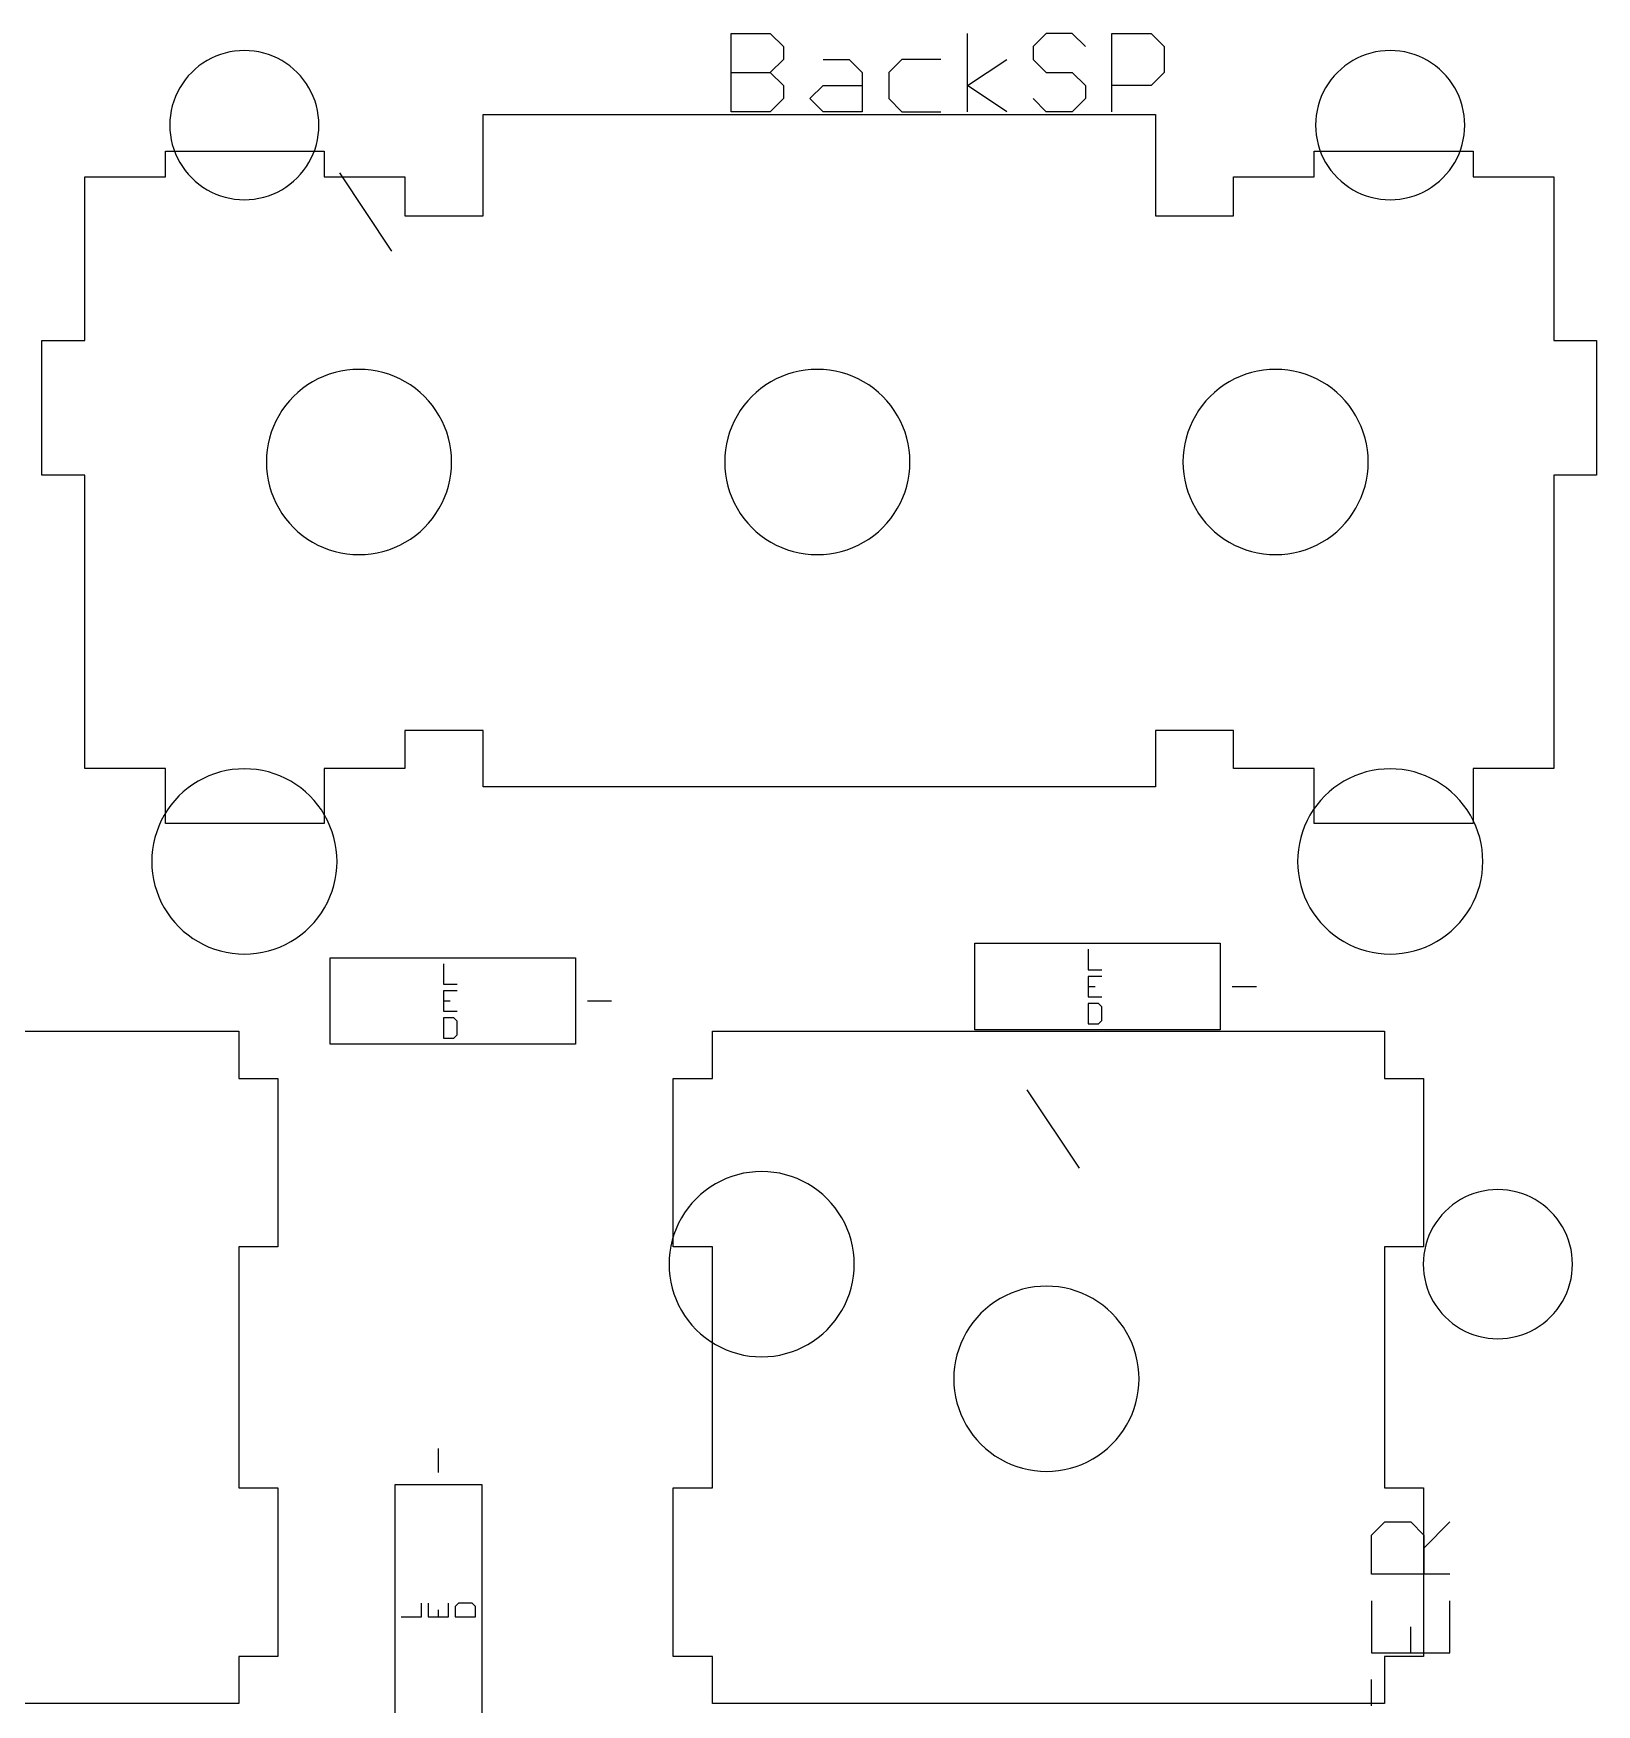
# Model space of a CAD drawing. Extents: x -174 to 183, y -92 to 46.
# Drawn here: x 80.87 to 113.36, y -24.7 to 10.02 of the extents above; entities that cross this region are included whole.
import ezdxf

# ---------------------------------------------------------------- set-up
doc = ezdxf.new("R2010")
doc.units = 0
doc.layers.get('0').update_dxf_attribs({"linetype": 'CONTINUOUS'})

msp = doc.modelspace()

# ---------------------------------------------------------------- linework, layer by layer
for p, q in [((95.373, 10.024), (96.186, 10.024)), ((95.373, 9.211), (95.373, 10.024)), ((96.186, 10.024), (96.458, 9.753)), ((96.458, 9.753), (96.458, 9.482)), ((100.284, 8.94), (100.284, 10.024)), ((101.92, 10.024), (101.649, 9.753)), ((101.649, 9.753), (101.649, 9.482)), ((102.462, 10.024), (101.92, 10.024)), ((102.733, 9.753), (102.462, 10.024)), ((103.286, 10.024), (104.099, 10.024)), ((103.286, 8.94), (103.286, 10.024)), ((104.099, 10.024), (104.371, 9.753)), ((104.371, 9.753), (104.371, 9.211)), ((84.395, 9.407), (84.312, 9.348)), ((84.481, 9.461), (84.395, 9.407)), ((84.57, 9.509), (84.481, 9.461)), ((84.663, 9.551), (84.57, 9.509)), ((84.757, 9.586), (84.663, 9.551)), ((84.854, 9.616), (84.757, 9.586)), ((84.953, 9.639), (84.854, 9.616)), ((85.053, 9.655), (84.953, 9.639)), ((85.154, 9.665), (85.053, 9.655)), ((85.256, 9.669), (85.154, 9.665)), ((85.357, 9.665), (85.256, 9.669)), ((85.458, 9.655), (85.357, 9.665)), ((85.558, 9.639), (85.458, 9.655)), ((85.657, 9.616), (85.558, 9.639)), ((85.754, 9.586), (85.657, 9.616)), ((85.849, 9.551), (85.754, 9.586)), ((85.941, 9.509), (85.849, 9.551)), ((86.031, 9.461), (85.941, 9.509)), ((86.117, 9.407), (86.031, 9.461)), ((86.199, 9.348), (86.117, 9.407)), ((96.458, 9.482), (96.186, 9.211)), ((97.281, 9.482), (97.824, 9.482)), ((97.824, 9.482), (98.095, 9.211)), ((98.918, 9.482), (98.647, 9.211)), ((99.732, 9.482), (98.918, 9.482)), ((100.284, 8.94), (101.098, 9.482)), ((101.649, 9.482), (101.92, 9.211)), ((108.207, 9.407), (108.125, 9.348)), ((108.293, 9.461), (108.207, 9.407)), ((108.383, 9.509), (108.293, 9.461)), ((108.475, 9.551), (108.383, 9.509)), ((108.57, 9.586), (108.475, 9.551)), ((108.667, 9.616), (108.57, 9.586)), ((108.766, 9.639), (108.667, 9.616)), ((108.866, 9.655), (108.766, 9.639)), ((108.967, 9.665), (108.866, 9.655)), ((109.068, 9.669), (108.967, 9.665)), ((109.17, 9.665), (109.068, 9.669)), ((109.27, 9.655), (109.17, 9.665)), ((109.371, 9.639), (109.27, 9.655)), ((109.469, 9.616), (109.371, 9.639)), ((109.566, 9.586), (109.469, 9.616)), ((109.661, 9.551), (109.566, 9.586)), ((109.754, 9.509), (109.661, 9.551)), ((109.843, 9.461), (109.754, 9.509)), ((109.929, 9.407), (109.843, 9.461)), ((110.012, 9.348), (109.929, 9.407)), ((84.026, 9.062), (83.967, 8.98)), ((84.09, 9.141), (84.026, 9.062)), ((84.16, 9.215), (84.09, 9.141)), ((84.234, 9.284), (84.16, 9.215)), ((84.312, 9.348), (84.234, 9.284)), ((86.278, 9.284), (86.199, 9.348)), ((86.352, 9.215), (86.278, 9.284)), ((86.421, 9.141), (86.352, 9.215)), ((86.485, 9.062), (86.421, 9.141)), ((86.544, 8.98), (86.485, 9.062)), ((95.373, 8.397), (95.373, 9.211)), ((95.373, 9.211), (96.186, 9.211)), ((96.186, 9.211), (96.458, 8.94)), ((98.095, 9.211), (98.095, 8.94)), ((98.647, 9.211), (98.647, 8.669)), ((101.92, 9.211), (102.462, 9.211)), ((102.462, 9.211), (102.733, 8.94)), ((104.371, 9.211), (104.099, 8.94)), ((107.838, 9.062), (107.779, 8.98)), ((107.903, 9.141), (107.838, 9.062)), ((107.972, 9.215), (107.903, 9.141)), ((108.046, 9.284), (107.972, 9.215)), ((108.125, 9.348), (108.046, 9.284)), ((110.09, 9.284), (110.012, 9.348)), ((110.164, 9.215), (110.09, 9.284)), ((110.234, 9.141), (110.164, 9.215)), ((110.298, 9.062), (110.234, 9.141)), ((110.357, 8.98), (110.298, 9.062)), ((83.824, 8.712), (83.788, 8.617)), ((83.866, 8.804), (83.824, 8.712)), ((83.913, 8.894), (83.866, 8.804)), ((83.967, 8.98), (83.913, 8.894)), ((86.598, 8.894), (86.544, 8.98)), ((86.646, 8.804), (86.598, 8.894)), ((86.688, 8.712), (86.646, 8.804)), ((86.723, 8.617), (86.688, 8.712)), ((96.458, 8.94), (96.458, 8.669)), ((97.01, 8.669), (97.281, 8.94)), ((97.281, 8.94), (98.095, 8.94)), ((98.095, 8.94), (98.095, 8.397)), ((100.284, 8.397), (100.284, 8.94)), ((101.098, 8.397), (100.284, 8.94)), ((102.733, 8.94), (102.733, 8.669)), ((103.286, 8.397), (103.286, 8.94)), ((104.099, 8.94), (103.286, 8.94)), ((107.636, 8.712), (107.6, 8.617)), ((107.678, 8.804), (107.636, 8.712)), ((107.726, 8.894), (107.678, 8.804)), ((107.779, 8.98), (107.726, 8.894)), ((110.411, 8.894), (110.357, 8.98)), ((110.458, 8.804), (110.411, 8.894)), ((110.5, 8.712), (110.458, 8.804)), ((110.536, 8.617), (110.5, 8.712)), ((83.735, 8.421), (83.719, 8.321)), ((83.758, 8.52), (83.735, 8.421)), ((83.788, 8.617), (83.758, 8.52)), ((86.753, 8.52), (86.723, 8.617)), ((86.776, 8.421), (86.753, 8.52)), ((86.792, 8.321), (86.776, 8.421)), ((90.218, 8.341), (104.188, 8.341)), ((90.218, 6.233), (90.218, 8.341)), ((96.186, 8.397), (95.373, 8.397)), ((96.458, 8.669), (96.186, 8.397)), ((97.281, 8.397), (97.01, 8.669)), ((98.095, 8.397), (97.281, 8.397)), ((98.647, 8.669), (98.918, 8.397)), ((98.918, 8.397), (99.732, 8.397)), ((101.92, 8.397), (101.649, 8.669)), ((102.462, 8.397), (101.92, 8.397)), ((102.733, 8.669), (102.462, 8.397)), ((104.188, 8.341), (104.188, 6.233)), ((107.548, 8.421), (107.531, 8.321)), ((107.571, 8.52), (107.548, 8.421)), ((107.6, 8.617), (107.571, 8.52)), ((110.565, 8.52), (110.536, 8.617)), ((110.588, 8.421), (110.565, 8.52)), ((110.605, 8.321), (110.588, 8.421)), ((83.709, 8.22), (83.706, 8.119)), ((83.706, 8.119), (83.709, 8.017)), ((83.719, 8.321), (83.709, 8.22)), ((83.709, 8.017), (83.719, 7.916)), ((86.802, 8.22), (86.792, 8.321)), ((86.792, 7.916), (86.802, 8.017)), ((86.806, 8.119), (86.802, 8.22)), ((86.802, 8.017), (86.806, 8.119)), ((107.521, 8.22), (107.518, 8.119)), ((107.518, 8.119), (107.521, 8.017)), ((107.531, 8.321), (107.521, 8.22)), ((107.521, 8.017), (107.531, 7.916)), ((110.615, 8.22), (110.605, 8.321)), ((110.605, 7.916), (110.615, 8.017)), ((110.618, 8.119), (110.615, 8.22)), ((110.615, 8.017), (110.618, 8.119)), ((83.719, 7.916), (83.735, 7.816)), ((83.735, 7.816), (83.758, 7.717)), ((83.758, 7.717), (83.788, 7.62)), ((86.723, 7.62), (86.753, 7.717)), ((86.753, 7.717), (86.776, 7.816)), ((86.776, 7.816), (86.792, 7.916)), ((107.531, 7.916), (107.548, 7.816)), ((107.548, 7.816), (107.571, 7.717)), ((107.571, 7.717), (107.6, 7.62)), ((110.536, 7.62), (110.565, 7.717)), ((110.565, 7.717), (110.588, 7.816)), ((110.588, 7.816), (110.605, 7.916)), ((83.614, 7.046), (83.614, 7.579)), ((83.614, 7.579), (86.916, 7.579)), ((83.788, 7.62), (83.824, 7.525)), ((83.824, 7.525), (83.866, 7.433)), ((83.866, 7.433), (83.913, 7.344)), ((83.913, 7.344), (83.967, 7.257)), ((86.544, 7.257), (86.598, 7.344)), ((86.598, 7.344), (86.646, 7.433)), ((86.646, 7.433), (86.688, 7.525)), ((86.688, 7.525), (86.723, 7.62)), ((86.916, 7.579), (86.916, 7.046)), ((107.49, 7.046), (107.49, 7.579)), ((107.49, 7.579), (110.792, 7.579)), ((107.6, 7.62), (107.636, 7.525)), ((107.636, 7.525), (107.678, 7.433)), ((107.678, 7.433), (107.726, 7.344)), ((107.726, 7.344), (107.779, 7.257)), ((110.357, 7.257), (110.411, 7.344)), ((110.411, 7.344), (110.458, 7.433)), ((110.458, 7.433), (110.5, 7.525)), ((110.5, 7.525), (110.536, 7.62)), ((110.792, 7.579), (110.792, 7.046)), ((81.938, 7.046), (83.614, 7.046)), ((81.938, 3.642), (81.938, 7.046)), ((83.967, 7.257), (84.026, 7.175)), ((84.026, 7.175), (84.09, 7.097)), ((84.09, 7.097), (84.16, 7.023)), ((84.16, 7.023), (84.234, 6.953)), ((84.234, 6.953), (84.312, 6.889)), ((86.199, 6.889), (86.278, 6.953)), ((86.278, 6.953), (86.352, 7.023)), ((86.352, 7.023), (86.421, 7.097)), ((86.421, 7.097), (86.485, 7.175)), ((86.485, 7.175), (86.544, 7.257)), ((86.916, 7.046), (88.593, 7.046)), ((88.321, 5.497), (87.236, 7.124)), ((88.593, 7.046), (88.593, 6.233)), ((105.814, 6.233), (105.814, 7.046)), ((105.814, 7.046), (107.49, 7.046)), ((107.779, 7.257), (107.838, 7.175)), ((107.838, 7.175), (107.903, 7.097)), ((107.903, 7.097), (107.972, 7.023)), ((107.972, 7.023), (108.046, 6.953)), ((108.046, 6.953), (108.125, 6.889)), ((110.012, 6.889), (110.09, 6.953)), ((110.09, 6.953), (110.164, 7.023)), ((110.164, 7.023), (110.234, 7.097)), ((110.234, 7.097), (110.298, 7.175)), ((110.298, 7.175), (110.357, 7.257)), ((110.792, 7.046), (112.469, 7.046)), ((112.469, 7.046), (112.469, 3.642)), ((84.312, 6.889), (84.395, 6.83)), ((84.395, 6.83), (84.481, 6.776)), ((84.481, 6.776), (84.57, 6.728)), ((84.57, 6.728), (84.663, 6.687)), ((84.663, 6.687), (84.757, 6.651)), ((84.757, 6.651), (84.854, 6.621)), ((84.854, 6.621), (84.953, 6.598)), ((84.953, 6.598), (85.053, 6.582)), ((85.458, 6.582), (85.558, 6.598)), ((85.558, 6.598), (85.657, 6.621)), ((85.657, 6.621), (85.754, 6.651)), ((85.754, 6.651), (85.849, 6.687)), ((85.849, 6.687), (85.941, 6.728)), ((85.941, 6.728), (86.031, 6.776)), ((86.031, 6.776), (86.117, 6.83)), ((86.117, 6.83), (86.199, 6.889)), ((108.125, 6.889), (108.207, 6.83)), ((108.207, 6.83), (108.293, 6.776)), ((108.293, 6.776), (108.383, 6.728)), ((108.383, 6.728), (108.475, 6.687)), ((108.475, 6.687), (108.57, 6.651)), ((108.57, 6.651), (108.667, 6.621)), ((108.667, 6.621), (108.766, 6.598)), ((108.766, 6.598), (108.866, 6.582)), ((109.27, 6.582), (109.371, 6.598)), ((109.371, 6.598), (109.469, 6.621)), ((109.469, 6.621), (109.566, 6.651)), ((109.566, 6.651), (109.661, 6.687)), ((109.661, 6.687), (109.754, 6.728)), ((109.754, 6.728), (109.843, 6.776)), ((109.843, 6.776), (109.929, 6.83)), ((109.929, 6.83), (110.012, 6.889)), ((85.053, 6.582), (85.154, 6.572)), ((85.154, 6.572), (85.256, 6.569)), ((85.256, 6.569), (85.357, 6.572)), ((85.357, 6.572), (85.458, 6.582)), ((108.866, 6.582), (108.967, 6.572)), ((108.967, 6.572), (109.068, 6.569)), ((109.068, 6.569), (109.17, 6.572)), ((109.17, 6.572), (109.27, 6.582)), ((88.593, 6.233), (90.218, 6.233)), ((104.188, 6.233), (105.814, 6.233)), ((81.049, 0.848), (81.049, 3.642)), ((81.049, 3.642), (81.938, 3.642)), ((112.469, 3.642), (113.358, 3.642)), ((113.358, 3.642), (113.358, 0.848)), ((86.674, 2.786), (86.567, 2.719)), ((86.785, 2.845), (86.674, 2.786)), ((86.9, 2.897), (86.785, 2.845)), ((87.018, 2.941), (86.9, 2.897)), ((87.139, 2.978), (87.018, 2.941)), ((87.261, 3.007), (87.139, 2.978)), ((87.386, 3.027), (87.261, 3.007)), ((87.511, 3.039), (87.386, 3.027)), ((87.637, 3.044), (87.511, 3.039)), ((87.763, 3.039), (87.637, 3.044)), ((87.888, 3.027), (87.763, 3.039)), ((88.012, 3.007), (87.888, 3.027)), ((88.135, 2.978), (88.012, 3.007)), ((88.256, 2.941), (88.135, 2.978)), ((88.374, 2.897), (88.256, 2.941)), ((88.488, 2.845), (88.374, 2.897)), ((88.599, 2.786), (88.488, 2.845)), ((88.706, 2.719), (88.599, 2.786)), ((96.199, 2.786), (96.092, 2.719)), ((96.31, 2.845), (96.199, 2.786)), ((96.425, 2.897), (96.31, 2.845)), ((96.543, 2.941), (96.425, 2.897)), ((96.664, 2.978), (96.543, 2.941)), ((96.786, 3.007), (96.664, 2.978)), ((96.911, 3.027), (96.786, 3.007)), ((97.036, 3.039), (96.911, 3.027)), ((97.162, 3.044), (97.036, 3.039)), ((97.288, 3.039), (97.162, 3.044)), ((97.413, 3.027), (97.288, 3.039)), ((97.537, 3.007), (97.413, 3.027)), ((97.66, 2.978), (97.537, 3.007)), ((97.781, 2.941), (97.66, 2.978)), ((97.899, 2.897), (97.781, 2.941)), ((98.013, 2.845), (97.899, 2.897)), ((98.124, 2.786), (98.013, 2.845)), ((98.231, 2.719), (98.124, 2.786)), ((105.724, 2.786), (105.617, 2.719)), ((105.835, 2.845), (105.724, 2.786)), ((105.95, 2.897), (105.835, 2.845)), ((106.068, 2.941), (105.95, 2.897)), ((106.189, 2.978), (106.068, 2.941)), ((106.311, 3.007), (106.189, 2.978)), ((106.436, 3.027), (106.311, 3.007)), ((106.561, 3.039), (106.436, 3.027)), ((106.687, 3.044), (106.561, 3.039)), ((106.813, 3.039), (106.687, 3.044)), ((106.938, 3.027), (106.813, 3.039)), ((107.062, 3.007), (106.938, 3.027)), ((107.185, 2.978), (107.062, 3.007)), ((107.306, 2.941), (107.185, 2.978)), ((107.424, 2.897), (107.306, 2.941)), ((107.538, 2.845), (107.424, 2.897)), ((107.649, 2.786), (107.538, 2.845)), ((107.756, 2.719), (107.649, 2.786)), ((86.276, 2.48), (86.19, 2.388)), ((86.368, 2.566), (86.276, 2.48)), ((86.465, 2.646), (86.368, 2.566)), ((86.567, 2.719), (86.465, 2.646)), ((88.809, 2.646), (88.706, 2.719)), ((88.906, 2.566), (88.809, 2.646)), ((88.998, 2.48), (88.906, 2.566)), ((89.084, 2.388), (88.998, 2.48)), ((95.801, 2.48), (95.715, 2.388)), ((95.893, 2.566), (95.801, 2.48)), ((95.99, 2.646), (95.893, 2.566)), ((96.092, 2.719), (95.99, 2.646)), ((98.334, 2.646), (98.231, 2.719)), ((98.431, 2.566), (98.334, 2.646)), ((98.523, 2.48), (98.431, 2.566)), ((98.609, 2.388), (98.523, 2.48)), ((105.326, 2.48), (105.24, 2.388)), ((105.418, 2.566), (105.326, 2.48)), ((105.515, 2.646), (105.418, 2.566)), ((105.617, 2.719), (105.515, 2.646)), ((107.859, 2.646), (107.756, 2.719)), ((107.956, 2.566), (107.859, 2.646)), ((108.048, 2.48), (107.956, 2.566)), ((108.134, 2.388), (108.048, 2.48)), ((86.036, 2.188), (85.97, 2.081)), ((86.11, 2.29), (86.036, 2.188)), ((86.19, 2.388), (86.11, 2.29)), ((89.164, 2.29), (89.084, 2.388)), ((89.237, 2.188), (89.164, 2.29)), ((89.304, 2.081), (89.237, 2.188)), ((95.561, 2.188), (95.495, 2.081)), ((95.635, 2.29), (95.561, 2.188)), ((95.715, 2.388), (95.635, 2.29)), ((98.689, 2.29), (98.609, 2.388)), ((98.762, 2.188), (98.689, 2.29)), ((98.829, 2.081), (98.762, 2.188)), ((105.086, 2.188), (105.02, 2.081)), ((105.16, 2.29), (105.086, 2.188)), ((105.24, 2.388), (105.16, 2.29)), ((108.214, 2.29), (108.134, 2.388)), ((108.287, 2.188), (108.214, 2.29)), ((108.354, 2.081), (108.287, 2.188)), ((85.814, 1.737), (85.777, 1.617)), ((85.858, 1.855), (85.814, 1.737)), ((85.91, 1.97), (85.858, 1.855)), ((85.97, 2.081), (85.91, 1.97)), ((89.363, 1.97), (89.304, 2.081)), ((89.415, 1.855), (89.363, 1.97)), ((89.46, 1.737), (89.415, 1.855)), ((89.496, 1.617), (89.46, 1.737)), ((95.339, 1.737), (95.302, 1.617)), ((95.383, 1.855), (95.339, 1.737)), ((95.435, 1.97), (95.383, 1.855)), ((95.495, 2.081), (95.435, 1.97)), ((98.888, 1.97), (98.829, 2.081)), ((98.94, 1.855), (98.888, 1.97)), ((98.985, 1.737), (98.94, 1.855)), ((99.021, 1.617), (98.985, 1.737)), ((104.864, 1.737), (104.827, 1.617)), ((104.908, 1.855), (104.864, 1.737)), ((104.96, 1.97), (104.908, 1.855)), ((105.02, 2.081), (104.96, 1.97)), ((108.413, 1.97), (108.354, 2.081)), ((108.465, 1.855), (108.413, 1.97)), ((108.51, 1.737), (108.465, 1.855)), ((108.546, 1.617), (108.51, 1.737)), ((85.749, 1.494), (85.728, 1.37)), ((85.777, 1.617), (85.749, 1.494)), ((89.525, 1.494), (89.496, 1.617)), ((89.545, 1.37), (89.525, 1.494)), ((95.274, 1.494), (95.253, 1.37)), ((95.302, 1.617), (95.274, 1.494)), ((99.05, 1.494), (99.021, 1.617)), ((99.07, 1.37), (99.05, 1.494)), ((104.799, 1.494), (104.778, 1.37)), ((104.827, 1.617), (104.799, 1.494)), ((108.575, 1.494), (108.546, 1.617)), ((108.595, 1.37), (108.575, 1.494)), ((85.716, 1.245), (85.712, 1.119)), ((85.712, 1.119), (85.716, 0.993)), ((85.728, 1.37), (85.716, 1.245)), ((89.558, 1.245), (89.545, 1.37)), ((89.562, 1.119), (89.558, 1.245)), ((89.558, 0.993), (89.562, 1.119)), ((95.241, 1.245), (95.237, 1.119)), ((95.237, 1.119), (95.241, 0.993)), ((95.253, 1.37), (95.241, 1.245)), ((99.083, 1.245), (99.07, 1.37)), ((99.087, 1.119), (99.083, 1.245)), ((99.083, 0.993), (99.087, 1.119)), ((104.766, 1.245), (104.762, 1.119)), ((104.762, 1.119), (104.766, 0.993)), ((104.778, 1.37), (104.766, 1.245)), ((108.608, 1.245), (108.595, 1.37)), ((108.612, 1.119), (108.608, 1.245)), ((108.608, 0.993), (108.612, 1.119)), ((81.938, 0.848), (81.049, 0.848)), ((81.938, -5.248), (81.938, 0.848)), ((85.716, 0.993), (85.728, 0.867)), ((85.728, 0.867), (85.749, 0.743)), ((85.749, 0.743), (85.777, 0.62)), ((89.496, 0.62), (89.525, 0.743)), ((89.525, 0.743), (89.545, 0.867)), ((89.545, 0.867), (89.558, 0.993)), ((95.241, 0.993), (95.253, 0.867)), ((95.253, 0.867), (95.274, 0.743)), ((95.274, 0.743), (95.302, 0.62)), ((99.021, 0.62), (99.05, 0.743)), ((99.05, 0.743), (99.07, 0.867)), ((99.07, 0.867), (99.083, 0.993)), ((104.766, 0.993), (104.778, 0.867)), ((104.778, 0.867), (104.799, 0.743)), ((104.799, 0.743), (104.827, 0.62)), ((108.546, 0.62), (108.575, 0.743)), ((108.575, 0.743), (108.595, 0.867)), ((108.595, 0.867), (108.608, 0.993)), ((113.358, 0.848), (112.469, 0.848)), ((112.469, 0.848), (112.469, -5.248)), ((85.777, 0.62), (85.814, 0.5)), ((85.814, 0.5), (85.858, 0.382)), ((85.858, 0.382), (85.91, 0.267)), ((89.363, 0.267), (89.415, 0.382)), ((89.415, 0.382), (89.46, 0.5)), ((89.46, 0.5), (89.496, 0.62)), ((95.302, 0.62), (95.339, 0.5)), ((95.339, 0.5), (95.383, 0.382)), ((95.383, 0.382), (95.435, 0.267)), ((98.888, 0.267), (98.94, 0.382)), ((98.94, 0.382), (98.985, 0.5)), ((98.985, 0.5), (99.021, 0.62)), ((104.827, 0.62), (104.864, 0.5)), ((104.864, 0.5), (104.908, 0.382)), ((104.908, 0.382), (104.96, 0.267)), ((108.413, 0.267), (108.465, 0.382)), ((108.465, 0.382), (108.51, 0.5)), ((108.51, 0.5), (108.546, 0.62)), ((85.91, 0.267), (85.97, 0.156)), ((85.97, 0.156), (86.036, 0.049)), ((86.036, 0.049), (86.11, -0.053)), ((89.164, -0.053), (89.237, 0.049)), ((89.237, 0.049), (89.304, 0.156)), ((89.304, 0.156), (89.363, 0.267)), ((95.435, 0.267), (95.495, 0.156)), ((95.495, 0.156), (95.561, 0.049)), ((95.561, 0.049), (95.635, -0.053)), ((98.689, -0.053), (98.762, 0.049)), ((98.762, 0.049), (98.829, 0.156)), ((98.829, 0.156), (98.888, 0.267)), ((104.96, 0.267), (105.02, 0.156)), ((105.02, 0.156), (105.086, 0.049)), ((105.086, 0.049), (105.16, -0.053)), ((108.214, -0.053), (108.287, 0.049)), ((108.287, 0.049), (108.354, 0.156)), ((108.354, 0.156), (108.413, 0.267)), ((86.11, -0.053), (86.19, -0.151)), ((86.19, -0.151), (86.276, -0.243)), ((86.276, -0.243), (86.368, -0.329)), ((86.368, -0.329), (86.465, -0.409)), ((88.809, -0.409), (88.906, -0.329)), ((88.906, -0.329), (88.998, -0.243)), ((88.998, -0.243), (89.084, -0.151)), ((89.084, -0.151), (89.164, -0.053)), ((95.635, -0.053), (95.715, -0.151)), ((95.715, -0.151), (95.801, -0.243)), ((95.801, -0.243), (95.893, -0.329)), ((95.893, -0.329), (95.99, -0.409)), ((98.334, -0.409), (98.431, -0.329)), ((98.431, -0.329), (98.523, -0.243)), ((98.523, -0.243), (98.609, -0.151)), ((98.609, -0.151), (98.689, -0.053)), ((105.16, -0.053), (105.24, -0.151)), ((105.24, -0.151), (105.326, -0.243)), ((105.326, -0.243), (105.418, -0.329)), ((105.418, -0.329), (105.515, -0.409)), ((107.859, -0.409), (107.956, -0.329)), ((107.956, -0.329), (108.048, -0.243)), ((108.048, -0.243), (108.134, -0.151)), ((108.134, -0.151), (108.214, -0.053)), ((86.465, -0.409), (86.567, -0.482)), ((86.567, -0.482), (86.674, -0.548)), ((86.674, -0.548), (86.785, -0.608)), ((86.785, -0.608), (86.9, -0.66)), ((86.9, -0.66), (87.018, -0.704)), ((88.256, -0.704), (88.374, -0.66)), ((88.374, -0.66), (88.488, -0.608)), ((88.488, -0.608), (88.599, -0.548)), ((88.599, -0.548), (88.706, -0.482)), ((88.706, -0.482), (88.809, -0.409)), ((95.99, -0.409), (96.092, -0.482)), ((96.092, -0.482), (96.199, -0.548)), ((96.199, -0.548), (96.31, -0.608)), ((96.31, -0.608), (96.425, -0.66)), ((96.425, -0.66), (96.543, -0.704)), ((97.781, -0.704), (97.899, -0.66)), ((97.899, -0.66), (98.013, -0.608)), ((98.013, -0.608), (98.124, -0.548)), ((98.124, -0.548), (98.231, -0.482)), ((98.231, -0.482), (98.334, -0.409)), ((105.515, -0.409), (105.617, -0.482)), ((105.617, -0.482), (105.724, -0.548)), ((105.724, -0.548), (105.835, -0.608)), ((105.835, -0.608), (105.95, -0.66)), ((105.95, -0.66), (106.068, -0.704)), ((107.306, -0.704), (107.424, -0.66)), ((107.424, -0.66), (107.538, -0.608)), ((107.538, -0.608), (107.649, -0.548)), ((107.649, -0.548), (107.756, -0.482)), ((107.756, -0.482), (107.859, -0.409)), ((87.018, -0.704), (87.139, -0.741)), ((87.139, -0.741), (87.261, -0.769)), ((87.261, -0.769), (87.386, -0.79)), ((87.386, -0.79), (87.511, -0.802)), ((87.511, -0.802), (87.637, -0.806)), ((87.637, -0.806), (87.763, -0.802)), ((87.763, -0.802), (87.888, -0.79)), ((87.888, -0.79), (88.012, -0.769)), ((88.012, -0.769), (88.135, -0.741)), ((88.135, -0.741), (88.256, -0.704)), ((96.543, -0.704), (96.664, -0.741)), ((96.664, -0.741), (96.786, -0.769)), ((96.786, -0.769), (96.911, -0.79)), ((96.911, -0.79), (97.036, -0.802)), ((97.036, -0.802), (97.162, -0.806)), ((97.162, -0.806), (97.288, -0.802)), ((97.288, -0.802), (97.413, -0.79)), ((97.413, -0.79), (97.537, -0.769)), ((97.537, -0.769), (97.66, -0.741)), ((97.66, -0.741), (97.781, -0.704)), ((106.068, -0.704), (106.189, -0.741)), ((106.189, -0.741), (106.311, -0.769)), ((106.311, -0.769), (106.436, -0.79)), ((106.436, -0.79), (106.561, -0.802)), ((106.561, -0.802), (106.687, -0.806)), ((106.687, -0.806), (106.813, -0.802)), ((106.813, -0.802), (106.938, -0.79)), ((106.938, -0.79), (107.062, -0.769)), ((107.062, -0.769), (107.185, -0.741)), ((107.185, -0.741), (107.306, -0.704)), ((88.593, -4.461), (88.593, -5.248)), ((90.218, -4.461), (88.593, -4.461)), ((90.218, -5.629), (90.218, -4.461)), ((104.188, -4.461), (104.188, -5.629)), ((105.814, -4.461), (104.188, -4.461)), ((105.814, -5.248), (105.814, -4.461)), ((83.614, -5.248), (81.938, -5.248)), ((83.614, -6.391), (83.614, -5.248)), ((84.293, -5.514), (84.186, -5.581)), ((84.404, -5.455), (84.293, -5.514)), ((84.519, -5.403), (84.404, -5.455)), ((84.637, -5.359), (84.519, -5.403)), ((84.757, -5.322), (84.637, -5.359)), ((84.88, -5.293), (84.757, -5.322)), ((85.004, -5.273), (84.88, -5.293)), ((85.13, -5.261), (85.004, -5.273)), ((85.256, -5.256), (85.13, -5.261)), ((85.382, -5.261), (85.256, -5.256)), ((85.507, -5.273), (85.382, -5.261)), ((85.631, -5.293), (85.507, -5.273)), ((85.754, -5.322), (85.631, -5.293)), ((85.874, -5.359), (85.754, -5.322)), ((85.992, -5.403), (85.874, -5.359)), ((86.107, -5.455), (85.992, -5.403)), ((86.218, -5.514), (86.107, -5.455)), ((86.325, -5.581), (86.218, -5.514)), ((86.916, -5.248), (86.916, -6.391)), ((88.593, -5.248), (86.916, -5.248)), ((107.49, -5.248), (105.814, -5.248)), ((107.49, -6.391), (107.49, -5.248)), ((108.106, -5.514), (107.999, -5.581)), ((108.217, -5.455), (108.106, -5.514)), ((108.331, -5.403), (108.217, -5.455)), ((108.449, -5.359), (108.331, -5.403)), ((108.57, -5.322), (108.449, -5.359)), ((108.693, -5.293), (108.57, -5.322)), ((108.817, -5.273), (108.693, -5.293)), ((108.942, -5.261), (108.817, -5.273)), ((109.068, -5.256), (108.942, -5.261)), ((109.194, -5.261), (109.068, -5.256)), ((109.319, -5.273), (109.194, -5.261)), ((109.444, -5.293), (109.319, -5.273)), ((109.566, -5.322), (109.444, -5.293)), ((109.687, -5.359), (109.566, -5.322)), ((109.805, -5.403), (109.687, -5.359)), ((109.92, -5.455), (109.805, -5.403)), ((110.031, -5.514), (109.92, -5.455)), ((110.138, -5.581), (110.031, -5.514)), ((112.469, -5.248), (110.792, -5.248)), ((110.792, -5.248), (110.792, -6.391)), ((83.894, -5.82), (83.808, -5.912)), ((83.986, -5.734), (83.894, -5.82)), ((84.084, -5.654), (83.986, -5.734)), ((84.186, -5.581), (84.084, -5.654)), ((86.428, -5.654), (86.325, -5.581)), ((86.525, -5.734), (86.428, -5.654)), ((86.617, -5.82), (86.525, -5.734)), ((86.703, -5.912), (86.617, -5.82)), ((104.188, -5.629), (90.218, -5.629)), ((107.707, -5.82), (107.621, -5.912)), ((107.799, -5.734), (107.707, -5.82)), ((107.896, -5.654), (107.799, -5.734)), ((107.999, -5.581), (107.896, -5.654)), ((110.24, -5.654), (110.138, -5.581)), ((110.337, -5.734), (110.24, -5.654)), ((110.429, -5.82), (110.337, -5.734)), ((110.515, -5.912), (110.429, -5.82)), ((83.589, -6.219), (83.529, -6.33)), ((83.655, -6.112), (83.589, -6.219)), ((83.728, -6.01), (83.655, -6.112)), ((83.808, -5.912), (83.728, -6.01)), ((86.783, -6.01), (86.703, -5.912)), ((86.856, -6.112), (86.783, -6.01)), ((86.923, -6.219), (86.856, -6.112)), ((86.982, -6.33), (86.923, -6.219)), ((107.401, -6.219), (107.342, -6.33)), ((107.468, -6.112), (107.401, -6.219)), ((107.541, -6.01), (107.468, -6.112)), ((107.621, -5.912), (107.541, -6.01)), ((110.595, -6.01), (110.515, -5.912)), ((110.669, -6.112), (110.595, -6.01)), ((110.735, -6.219), (110.669, -6.112)), ((110.795, -6.33), (110.735, -6.219)), ((83.433, -6.563), (83.396, -6.683)), ((83.477, -6.445), (83.433, -6.563)), ((83.529, -6.33), (83.477, -6.445)), ((86.916, -6.391), (83.614, -6.391)), ((87.034, -6.445), (86.982, -6.33)), ((87.079, -6.563), (87.034, -6.445)), ((87.115, -6.683), (87.079, -6.563)), ((107.245, -6.563), (107.209, -6.683)), ((107.29, -6.445), (107.245, -6.563)), ((107.342, -6.33), (107.29, -6.445)), ((110.792, -6.391), (107.49, -6.391)), ((110.847, -6.445), (110.795, -6.33)), ((110.891, -6.563), (110.847, -6.445)), ((110.928, -6.683), (110.891, -6.563)), ((83.347, -6.93), (83.335, -7.055)), ((83.368, -6.806), (83.347, -6.93)), ((83.396, -6.683), (83.368, -6.806)), ((87.144, -6.806), (87.115, -6.683)), ((87.164, -6.93), (87.144, -6.806)), ((87.177, -7.055), (87.164, -6.93)), ((107.16, -6.93), (107.147, -7.055)), ((107.18, -6.806), (107.16, -6.93)), ((107.209, -6.683), (107.18, -6.806)), ((110.956, -6.806), (110.928, -6.683)), ((110.977, -6.93), (110.956, -6.806)), ((110.989, -7.055), (110.977, -6.93)), ((83.335, -7.055), (83.331, -7.181)), ((83.331, -7.181), (83.335, -7.307)), ((87.181, -7.181), (87.177, -7.055)), ((87.177, -7.307), (87.181, -7.181)), ((107.147, -7.055), (107.143, -7.181)), ((107.143, -7.181), (107.147, -7.307)), ((110.993, -7.181), (110.989, -7.055)), ((110.989, -7.307), (110.993, -7.181)), ((83.335, -7.307), (83.347, -7.433)), ((83.347, -7.433), (83.368, -7.557)), ((83.368, -7.557), (83.396, -7.68)), ((87.115, -7.68), (87.144, -7.557)), ((87.144, -7.557), (87.164, -7.433)), ((87.164, -7.433), (87.177, -7.307)), ((107.147, -7.307), (107.16, -7.433)), ((107.16, -7.433), (107.18, -7.557)), ((107.18, -7.557), (107.209, -7.68)), ((110.928, -7.68), (110.956, -7.557)), ((110.956, -7.557), (110.977, -7.433)), ((110.977, -7.433), (110.989, -7.307)), ((83.396, -7.68), (83.433, -7.8)), ((83.433, -7.8), (83.477, -7.918)), ((83.477, -7.918), (83.529, -8.033)), ((86.982, -8.033), (87.034, -7.918)), ((87.034, -7.918), (87.079, -7.8)), ((87.079, -7.8), (87.115, -7.68)), ((107.209, -7.68), (107.245, -7.8)), ((107.245, -7.8), (107.29, -7.918)), ((107.29, -7.918), (107.342, -8.033)), ((110.795, -8.033), (110.847, -7.918)), ((110.847, -7.918), (110.891, -7.8)), ((110.891, -7.8), (110.928, -7.68)), ((83.529, -8.033), (83.589, -8.144)), ((83.589, -8.144), (83.655, -8.251)), ((83.655, -8.251), (83.728, -8.353)), ((86.783, -8.353), (86.856, -8.251)), ((86.856, -8.251), (86.923, -8.144)), ((86.923, -8.144), (86.982, -8.033)), ((107.342, -8.033), (107.401, -8.144)), ((107.401, -8.144), (107.468, -8.251)), ((107.468, -8.251), (107.541, -8.353)), ((110.595, -8.353), (110.669, -8.251)), ((110.669, -8.251), (110.735, -8.144)), ((110.735, -8.144), (110.795, -8.033)), ((83.728, -8.353), (83.808, -8.451)), ((83.808, -8.451), (83.894, -8.543)), ((83.894, -8.543), (83.986, -8.629)), ((83.986, -8.629), (84.084, -8.709)), ((86.428, -8.709), (86.525, -8.629)), ((86.525, -8.629), (86.617, -8.543)), ((86.617, -8.543), (86.703, -8.451)), ((86.703, -8.451), (86.783, -8.353)), ((107.541, -8.353), (107.621, -8.451)), ((107.621, -8.451), (107.707, -8.543)), ((107.707, -8.543), (107.799, -8.629)), ((107.799, -8.629), (107.896, -8.709)), ((110.24, -8.709), (110.337, -8.629)), ((110.337, -8.629), (110.429, -8.543)), ((110.429, -8.543), (110.515, -8.451)), ((110.515, -8.451), (110.595, -8.353)), ((84.084, -8.709), (84.186, -8.782)), ((84.186, -8.782), (84.293, -8.848)), ((84.293, -8.848), (84.404, -8.908)), ((84.404, -8.908), (84.519, -8.96)), ((84.519, -8.96), (84.637, -9.004)), ((84.637, -9.004), (84.757, -9.041)), ((85.754, -9.041), (85.874, -9.004)), ((85.874, -9.004), (85.992, -8.96)), ((85.992, -8.96), (86.107, -8.908)), ((86.107, -8.908), (86.218, -8.848)), ((86.218, -8.848), (86.325, -8.782)), ((86.325, -8.782), (86.428, -8.709)), ((100.437, -10.681), (100.437, -8.881)), ((100.437, -8.881), (105.537, -8.881)), ((102.792, -9.006), (102.792, -9.431)), ((105.537, -8.881), (105.537, -10.681)), ((107.896, -8.709), (107.999, -8.782)), ((107.999, -8.782), (108.106, -8.848)), ((108.106, -8.848), (108.217, -8.908)), ((108.217, -8.908), (108.331, -8.96)), ((108.331, -8.96), (108.449, -9.004)), ((108.449, -9.004), (108.57, -9.041)), ((109.566, -9.041), (109.687, -9.004)), ((109.687, -9.004), (109.805, -8.96)), ((109.805, -8.96), (109.92, -8.908)), ((109.92, -8.908), (110.031, -8.848)), ((110.031, -8.848), (110.138, -8.782)), ((110.138, -8.782), (110.24, -8.709)), ((84.757, -9.041), (84.88, -9.069)), ((84.88, -9.069), (85.004, -9.09)), ((85.004, -9.09), (85.13, -9.102)), ((85.13, -9.102), (85.256, -9.106)), ((85.256, -9.106), (85.382, -9.102)), ((85.382, -9.102), (85.507, -9.09)), ((85.507, -9.09), (85.631, -9.069)), ((85.631, -9.069), (85.754, -9.041)), ((87.037, -10.981), (87.037, -9.181)), ((87.037, -9.181), (92.137, -9.181)), ((89.392, -9.306), (89.392, -9.731)), ((92.137, -9.181), (92.137, -10.981)), ((108.57, -9.041), (108.693, -9.069)), ((108.693, -9.069), (108.817, -9.09)), ((108.817, -9.09), (108.942, -9.102)), ((108.942, -9.102), (109.068, -9.106)), ((109.068, -9.106), (109.194, -9.102)), ((109.194, -9.102), (109.319, -9.09)), ((109.319, -9.09), (109.444, -9.069)), ((109.444, -9.069), (109.566, -9.041)), ((102.792, -9.431), (103.076, -9.431)), ((103.076, -9.569), (102.792, -9.569)), ((102.792, -9.569), (102.792, -9.781)), ((89.392, -9.731), (89.676, -9.731)), ((89.676, -9.869), (89.392, -9.869)), ((89.392, -9.869), (89.392, -10.081)), ((102.792, -9.781), (102.934, -9.781)), ((102.792, -9.781), (102.792, -9.994)), ((102.792, -9.994), (103.076, -9.994)), ((105.787, -9.781), (106.287, -9.781)), ((89.392, -10.081), (89.534, -10.081)), ((89.392, -10.081), (89.392, -10.294)), ((89.392, -10.294), (89.676, -10.294)), ((92.387, -10.081), (92.887, -10.081)), ((102.792, -10.131), (102.792, -10.556)), ((103.005, -10.131), (102.792, -10.131)), ((103.076, -10.202), (103.005, -10.131)), ((103.076, -10.485), (103.076, -10.202)), ((71.168, -10.709), (85.138, -10.709)), ((85.138, -10.709), (85.138, -11.69)), ((89.392, -10.431), (89.392, -10.856)), ((89.605, -10.431), (89.392, -10.431)), ((89.676, -10.502), (89.605, -10.431)), ((89.676, -10.785), (89.676, -10.502)), ((94.981, -11.69), (94.981, -10.709)), ((94.981, -10.709), (108.951, -10.709)), ((105.537, -10.681), (100.437, -10.681)), ((102.792, -10.556), (103.005, -10.556)), ((103.005, -10.556), (103.076, -10.485)), ((108.951, -10.709), (108.951, -11.69)), ((92.137, -10.981), (87.037, -10.981)), ((89.392, -10.856), (89.605, -10.856)), ((89.605, -10.856), (89.676, -10.785)), ((85.138, -11.69), (85.951, -11.69)), ((85.951, -11.69), (85.951, -15.19)), ((94.168, -15.19), (94.168, -11.69)), ((94.168, -11.69), (94.981, -11.69)), ((108.951, -11.69), (109.763, -11.69)), ((109.763, -11.69), (109.763, -15.19)), ((102.608, -13.553), (101.523, -11.926)), ((95.043, -13.883), (94.936, -13.95)), ((95.154, -13.824), (95.043, -13.883)), ((95.269, -13.772), (95.154, -13.824)), ((95.387, -13.727), (95.269, -13.772)), ((95.507, -13.691), (95.387, -13.727)), ((95.63, -13.662), (95.507, -13.691)), ((95.754, -13.642), (95.63, -13.662)), ((95.88, -13.629), (95.754, -13.642)), ((96.006, -13.625), (95.88, -13.629)), ((96.132, -13.629), (96.006, -13.625)), ((96.257, -13.642), (96.132, -13.629)), ((96.381, -13.662), (96.257, -13.642)), ((96.504, -13.691), (96.381, -13.662)), ((96.624, -13.727), (96.504, -13.691)), ((96.742, -13.772), (96.624, -13.727)), ((96.857, -13.824), (96.742, -13.772)), ((96.968, -13.883), (96.857, -13.824)), ((97.075, -13.95), (96.968, -13.883)), ((94.644, -14.189), (94.558, -14.281)), ((94.736, -14.103), (94.644, -14.189)), ((94.834, -14.023), (94.736, -14.103)), ((94.936, -13.95), (94.834, -14.023)), ((97.178, -14.023), (97.075, -13.95)), ((97.275, -14.103), (97.178, -14.023)), ((97.367, -14.189), (97.275, -14.103)), ((97.453, -14.281), (97.367, -14.189)), ((110.531, -14.208), (110.445, -14.261)), ((110.62, -14.16), (110.531, -14.208)), ((110.713, -14.118), (110.62, -14.16)), ((110.807, -14.082), (110.713, -14.118)), ((110.904, -14.053), (110.807, -14.082)), ((111.003, -14.03), (110.904, -14.053)), ((111.103, -14.013), (111.003, -14.03)), ((111.204, -14.003), (111.103, -14.013)), ((111.306, -14), (111.204, -14.003)), ((111.407, -14.003), (111.306, -14)), ((111.508, -14.013), (111.407, -14.003)), ((111.608, -14.03), (111.508, -14.013)), ((111.707, -14.053), (111.608, -14.03)), ((111.804, -14.082), (111.707, -14.053)), ((111.899, -14.118), (111.804, -14.082)), ((111.991, -14.16), (111.899, -14.118)), ((112.081, -14.208), (111.991, -14.16)), ((112.167, -14.261), (112.081, -14.208)), ((94.405, -14.481), (94.339, -14.588)), ((94.478, -14.378), (94.405, -14.481)), ((94.558, -14.281), (94.478, -14.378)), ((97.533, -14.378), (97.453, -14.281)), ((97.606, -14.481), (97.533, -14.378)), ((97.673, -14.588), (97.606, -14.481)), ((110.14, -14.528), (110.076, -14.607)), ((110.21, -14.454), (110.14, -14.528)), ((110.284, -14.385), (110.21, -14.454)), ((110.362, -14.32), (110.284, -14.385)), ((110.445, -14.261), (110.362, -14.32)), ((112.249, -14.32), (112.167, -14.261)), ((112.328, -14.385), (112.249, -14.32)), ((112.402, -14.454), (112.328, -14.385)), ((112.471, -14.528), (112.402, -14.454)), ((112.535, -14.607), (112.471, -14.528)), ((94.183, -14.931), (94.146, -15.052)), ((94.227, -14.813), (94.183, -14.931)), ((94.279, -14.699), (94.227, -14.813)), ((94.339, -14.588), (94.279, -14.699)), ((97.732, -14.699), (97.673, -14.588)), ((97.784, -14.813), (97.732, -14.699)), ((97.829, -14.931), (97.784, -14.813)), ((97.865, -15.052), (97.829, -14.931)), ((109.916, -14.865), (109.874, -14.957)), ((109.963, -14.775), (109.916, -14.865)), ((110.017, -14.689), (109.963, -14.775)), ((110.076, -14.607), (110.017, -14.689)), ((112.594, -14.689), (112.535, -14.607)), ((112.648, -14.775), (112.594, -14.689)), ((112.696, -14.865), (112.648, -14.775)), ((112.738, -14.957), (112.696, -14.865)), ((85.951, -15.19), (85.138, -15.19)), ((85.138, -15.19), (85.138, -20.199)), ((94.118, -15.175), (94.097, -15.299)), ((94.146, -15.052), (94.118, -15.175)), ((94.981, -15.19), (94.168, -15.19)), ((94.981, -20.199), (94.981, -15.19)), ((97.894, -15.175), (97.865, -15.052)), ((97.914, -15.299), (97.894, -15.175)), ((109.763, -15.19), (108.951, -15.19)), ((108.951, -15.19), (108.951, -20.199)), ((109.785, -15.248), (109.769, -15.348)), ((109.808, -15.149), (109.785, -15.248)), ((109.838, -15.052), (109.808, -15.149)), ((109.874, -14.957), (109.838, -15.052)), ((112.773, -15.052), (112.738, -14.957)), ((112.803, -15.149), (112.773, -15.052)), ((112.826, -15.248), (112.803, -15.149)), ((112.842, -15.348), (112.826, -15.248)), ((94.085, -15.424), (94.081, -15.55)), ((94.081, -15.55), (94.085, -15.676)), ((94.097, -15.299), (94.085, -15.424)), ((97.927, -15.424), (97.914, -15.299)), ((97.931, -15.55), (97.927, -15.424)), ((97.927, -15.676), (97.931, -15.55)), ((109.759, -15.449), (109.756, -15.55)), ((109.756, -15.55), (109.759, -15.651)), ((109.769, -15.348), (109.759, -15.449)), ((112.852, -15.449), (112.842, -15.348)), ((112.856, -15.55), (112.852, -15.449)), ((112.852, -15.651), (112.856, -15.55)), ((94.085, -15.676), (94.097, -15.801)), ((94.097, -15.801), (94.118, -15.926)), ((94.118, -15.926), (94.146, -16.048)), ((97.865, -16.048), (97.894, -15.926)), ((97.894, -15.926), (97.914, -15.801)), ((97.914, -15.801), (97.927, -15.676)), ((109.759, -15.651), (109.769, -15.752)), ((109.769, -15.752), (109.785, -15.852)), ((109.785, -15.852), (109.808, -15.951)), ((109.808, -15.951), (109.838, -16.048)), ((112.773, -16.048), (112.803, -15.951)), ((112.803, -15.951), (112.826, -15.852)), ((112.826, -15.852), (112.842, -15.752)), ((112.842, -15.752), (112.852, -15.651)), ((94.146, -16.048), (94.183, -16.169)), ((94.183, -16.169), (94.227, -16.287)), ((94.227, -16.287), (94.279, -16.401)), ((97.732, -16.401), (97.784, -16.287)), ((97.784, -16.287), (97.829, -16.169)), ((97.829, -16.169), (97.865, -16.048)), ((100.962, -16.264), (100.855, -16.331)), ((101.073, -16.205), (100.962, -16.264)), ((101.188, -16.153), (101.073, -16.205)), ((101.306, -16.109), (101.188, -16.153)), ((101.426, -16.072), (101.306, -16.109)), ((101.549, -16.043), (101.426, -16.072)), ((101.673, -16.023), (101.549, -16.043)), ((101.798, -16.011), (101.673, -16.023)), ((101.924, -16.006), (101.798, -16.011)), ((102.05, -16.011), (101.924, -16.006)), ((102.176, -16.023), (102.05, -16.011)), ((102.3, -16.043), (102.176, -16.023)), ((102.423, -16.072), (102.3, -16.043)), ((102.543, -16.109), (102.423, -16.072)), ((102.661, -16.153), (102.543, -16.109)), ((102.776, -16.205), (102.661, -16.153)), ((102.887, -16.264), (102.776, -16.205)), ((102.994, -16.331), (102.887, -16.264)), ((109.838, -16.048), (109.874, -16.143)), ((109.874, -16.143), (109.916, -16.236)), ((109.916, -16.236), (109.963, -16.325)), ((112.648, -16.325), (112.696, -16.236)), ((112.696, -16.236), (112.738, -16.143)), ((112.738, -16.143), (112.773, -16.048)), ((94.279, -16.401), (94.339, -16.513)), ((94.339, -16.513), (94.405, -16.62)), ((94.405, -16.62), (94.478, -16.722)), ((97.533, -16.722), (97.606, -16.62)), ((97.606, -16.62), (97.673, -16.513)), ((97.673, -16.513), (97.732, -16.401)), ((100.477, -16.662), (100.397, -16.76)), ((100.563, -16.57), (100.477, -16.662)), ((100.655, -16.484), (100.563, -16.57)), ((100.752, -16.404), (100.655, -16.484)), ((100.855, -16.331), (100.752, -16.404)), ((103.096, -16.404), (102.994, -16.331)), ((103.194, -16.484), (103.096, -16.404)), ((103.286, -16.57), (103.194, -16.484)), ((103.372, -16.662), (103.286, -16.57)), ((103.452, -16.76), (103.372, -16.662)), ((109.963, -16.325), (110.017, -16.411)), ((110.017, -16.411), (110.076, -16.494)), ((110.076, -16.494), (110.14, -16.572)), ((110.14, -16.572), (110.21, -16.646)), ((110.21, -16.646), (110.284, -16.715)), ((112.328, -16.715), (112.402, -16.646)), ((112.402, -16.646), (112.471, -16.572)), ((112.471, -16.572), (112.535, -16.494)), ((112.535, -16.494), (112.594, -16.411)), ((112.594, -16.411), (112.648, -16.325)), ((94.478, -16.722), (94.558, -16.819)), ((94.558, -16.819), (94.644, -16.911)), ((94.644, -16.911), (94.736, -16.997)), ((94.736, -16.997), (94.834, -17.077)), ((97.178, -17.077), (97.275, -16.997)), ((97.275, -16.997), (97.367, -16.911)), ((97.367, -16.911), (97.453, -16.819)), ((97.453, -16.819), (97.533, -16.722)), ((100.257, -16.969), (100.198, -17.08)), ((100.324, -16.862), (100.257, -16.969)), ((100.397, -16.76), (100.324, -16.862)), ((103.525, -16.862), (103.452, -16.76)), ((103.591, -16.969), (103.525, -16.862)), ((103.651, -17.08), (103.591, -16.969)), ((110.284, -16.715), (110.362, -16.78)), ((110.362, -16.78), (110.445, -16.839)), ((110.445, -16.839), (110.531, -16.892)), ((110.531, -16.892), (110.62, -16.94)), ((110.62, -16.94), (110.713, -16.982)), ((110.713, -16.982), (110.807, -17.018)), ((111.804, -17.018), (111.899, -16.982)), ((111.899, -16.982), (111.991, -16.94)), ((111.991, -16.94), (112.081, -16.892)), ((112.081, -16.892), (112.167, -16.839)), ((112.167, -16.839), (112.249, -16.78)), ((112.249, -16.78), (112.328, -16.715)), ((94.834, -17.077), (94.936, -17.151)), ((94.936, -17.151), (95.043, -17.217)), ((95.043, -17.217), (95.154, -17.277)), ((95.154, -17.277), (95.269, -17.329)), ((95.269, -17.329), (95.387, -17.373)), ((96.624, -17.373), (96.742, -17.329)), ((96.742, -17.329), (96.857, -17.277)), ((96.857, -17.277), (96.968, -17.217)), ((96.968, -17.217), (97.075, -17.151)), ((97.075, -17.151), (97.178, -17.077)), ((100.102, -17.313), (100.065, -17.433)), ((100.146, -17.195), (100.102, -17.313)), ((100.198, -17.08), (100.146, -17.195)), ((103.703, -17.195), (103.651, -17.08)), ((103.747, -17.313), (103.703, -17.195)), ((103.784, -17.433), (103.747, -17.313)), ((110.807, -17.018), (110.904, -17.047)), ((110.904, -17.047), (111.003, -17.07)), ((111.003, -17.07), (111.103, -17.087)), ((111.103, -17.087), (111.204, -17.097)), ((111.204, -17.097), (111.306, -17.1)), ((111.306, -17.1), (111.407, -17.097)), ((111.407, -17.097), (111.508, -17.087)), ((111.508, -17.087), (111.608, -17.07)), ((111.608, -17.07), (111.707, -17.047)), ((111.707, -17.047), (111.804, -17.018)), ((95.387, -17.373), (95.507, -17.409)), ((95.507, -17.409), (95.63, -17.438)), ((95.63, -17.438), (95.754, -17.459)), ((95.754, -17.459), (95.88, -17.471)), ((95.88, -17.471), (96.006, -17.475)), ((96.006, -17.475), (96.132, -17.471)), ((96.132, -17.471), (96.257, -17.459)), ((96.257, -17.459), (96.381, -17.438)), ((96.381, -17.438), (96.504, -17.409)), ((96.504, -17.409), (96.624, -17.373)), ((100.016, -17.68), (100.003, -17.805)), ((100.036, -17.556), (100.016, -17.68)), ((100.065, -17.433), (100.036, -17.556)), ((103.812, -17.556), (103.784, -17.433)), ((103.833, -17.68), (103.812, -17.556)), ((103.845, -17.805), (103.833, -17.68)), ((100.003, -17.805), (99.999, -17.931)), ((99.999, -17.931), (100.003, -18.057)), ((100.003, -18.057), (100.016, -18.183)), ((103.833, -18.183), (103.845, -18.057)), ((103.849, -17.931), (103.845, -17.805)), ((103.845, -18.057), (103.849, -17.931)), ((100.016, -18.183), (100.036, -18.307)), ((100.036, -18.307), (100.065, -18.43)), ((103.784, -18.43), (103.812, -18.307)), ((103.812, -18.307), (103.833, -18.183)), ((100.065, -18.43), (100.102, -18.55)), ((100.102, -18.55), (100.146, -18.668)), ((100.146, -18.668), (100.198, -18.783)), ((103.651, -18.783), (103.703, -18.668)), ((103.703, -18.668), (103.747, -18.55)), ((103.747, -18.55), (103.784, -18.43)), ((100.198, -18.783), (100.257, -18.894)), ((100.257, -18.894), (100.324, -19.001)), ((100.324, -19.001), (100.397, -19.103)), ((103.452, -19.103), (103.525, -19.001)), ((103.525, -19.001), (103.591, -18.894)), ((103.591, -18.894), (103.651, -18.783)), ((89.287, -19.881), (89.287, -19.381)), ((100.397, -19.103), (100.477, -19.201)), ((100.477, -19.201), (100.563, -19.293)), ((100.563, -19.293), (100.655, -19.379)), ((100.655, -19.379), (100.752, -19.459)), ((103.096, -19.459), (103.194, -19.379)), ((103.194, -19.379), (103.286, -19.293)), ((103.286, -19.293), (103.372, -19.201)), ((103.372, -19.201), (103.452, -19.103)), ((100.752, -19.459), (100.855, -19.532)), ((100.855, -19.532), (100.962, -19.598)), ((100.962, -19.598), (101.073, -19.658)), ((101.073, -19.658), (101.188, -19.71)), ((101.188, -19.71), (101.306, -19.754)), ((101.306, -19.754), (101.426, -19.791)), ((101.426, -19.791), (101.549, -19.819)), ((102.3, -19.819), (102.423, -19.791)), ((102.423, -19.791), (102.543, -19.754)), ((102.543, -19.754), (102.661, -19.71)), ((102.661, -19.71), (102.776, -19.658)), ((102.776, -19.658), (102.887, -19.598)), ((102.887, -19.598), (102.994, -19.532)), ((102.994, -19.532), (103.096, -19.459)), ((88.387, -20.131), (90.187, -20.131)), ((88.387, -25.231), (88.387, -20.131)), ((90.187, -20.131), (90.187, -25.231)), ((101.549, -19.819), (101.673, -19.84)), ((101.673, -19.84), (101.798, -19.852)), ((101.798, -19.852), (101.924, -19.856)), ((101.924, -19.856), (102.05, -19.852)), ((102.05, -19.852), (102.176, -19.84)), ((102.176, -19.84), (102.3, -19.819)), ((85.138, -20.199), (85.951, -20.199)), ((85.951, -20.199), (85.951, -23.699)), ((94.168, -20.199), (94.981, -20.199)), ((94.168, -23.699), (94.168, -20.199)), ((108.951, -20.199), (109.763, -20.199)), ((109.763, -20.199), (109.763, -23.699)), ((108.683, -21.178), (108.954, -20.907)), ((108.683, -21.992), (108.683, -21.178)), ((108.954, -20.907), (109.496, -20.907)), ((109.496, -20.907), (109.768, -21.178)), ((109.768, -21.449), (110.31, -20.907)), ((109.768, -21.178), (109.768, -21.449)), ((109.768, -21.449), (109.768, -21.992)), ((109.768, -21.992), (108.683, -21.992)), ((110.31, -21.992), (109.768, -21.992)), ((108.683, -22.544), (108.683, -23.629)), ((110.31, -23.629), (110.31, -22.544)), ((88.512, -22.876), (88.937, -22.876)), ((88.937, -22.876), (88.937, -22.593)), ((89.074, -22.593), (89.074, -22.876)), ((89.074, -22.876), (89.287, -22.876)), ((89.287, -22.876), (89.287, -22.734)), ((89.287, -22.876), (89.499, -22.876)), ((89.499, -22.876), (89.499, -22.593)), ((89.708, -22.593), (89.637, -22.663)), ((89.637, -22.663), (89.637, -22.876)), ((89.637, -22.876), (90.062, -22.876)), ((89.991, -22.593), (89.708, -22.593)), ((90.062, -22.663), (89.991, -22.593)), ((90.062, -22.876), (90.062, -22.663)), ((109.496, -23.629), (109.496, -23.086)), ((85.951, -23.699), (85.138, -23.699)), ((85.138, -23.699), (85.138, -24.679)), ((94.981, -23.699), (94.168, -23.699)), ((94.981, -24.679), (94.981, -23.699)), ((108.683, -23.629), (109.496, -23.629)), ((108.951, -23.699), (108.951, -24.679)), ((109.763, -23.699), (108.951, -23.699)), ((109.496, -23.629), (110.31, -23.629)), ((108.683, -24.724), (108.683, -24.181)), ((85.138, -24.679), (71.168, -24.679)), ((108.951, -24.679), (94.981, -24.679))]:
    msp.add_line(p, q)

doc.saveas('drawing.dxf')
